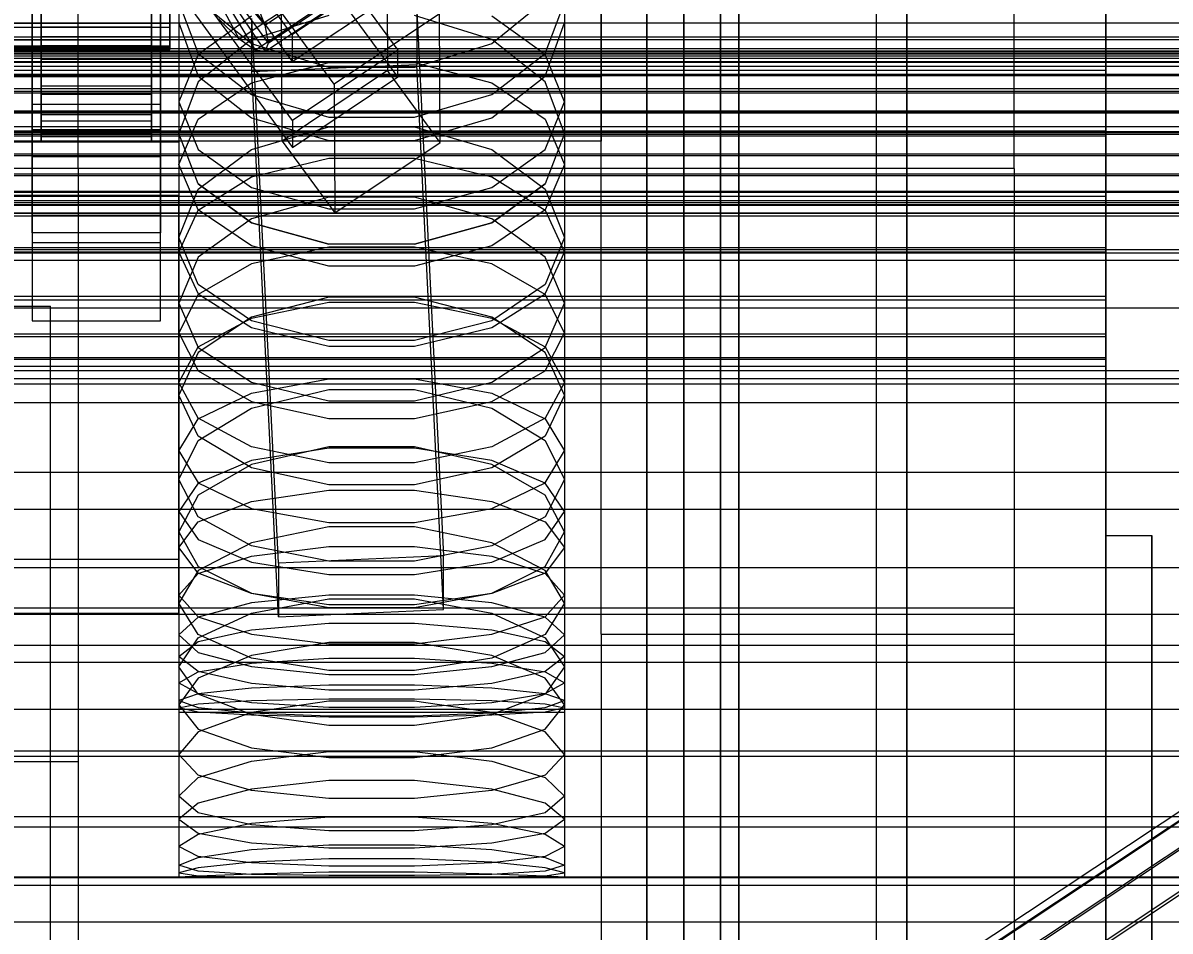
# Model space of a CAD drawing. Header units: millimetres. Extents: x -191664 to 191490, y -197311 to 10263.
# Drawn here: x 132 to 257, y -30673.1 to -30574.1 of the extents above; entities that cross this region are included whole.
import ezdxf

# ---------------------------------------------------------------- set-up
doc = ezdxf.new("R2010")
doc.units = ezdxf.units.MM
for name, color, linetype, lineweight in [('COTAS_USUARIO', 1, 'Continuous', 0), ('frontal_briquetadora', 7, 'Continuous', 0), ('frontal_C01', 7, 'Continuous', 0), ('frontal_C02', 7, 'Continuous', 0), ('frontal_C03', 7, 'Continuous', 0), ('frontal_C05-C03', 7, 'Continuous', 0), ('frontal_dos-mix', 7, 'Continuous', 0), ('frontal_mezcladora', 7, 'Continuous', 0), ('frontal_secador', 7, 'Continuous', 0)]:
    doc.layers.add(name, color=color, linetype=linetype, lineweight=lineweight)
doc.dimstyles.new('PLANTA_100', dxfattribs={"dimtxt": 250, "dimasz": 150, "dimexe": 150, "dimexo": 80, "dimgap": 100, "dimtad": 1, "dimtih": 1, "dimtoh": 1, "dimdec": 1, "dimdsep": 46, "dimcen": 0.09, "dimclrd": 1, "dimclre": 1, "dimclrt": 1, "dimadec": 0, "dimazin": 0, "dimtfac": 1, "dimtdec": 4, "dimtofl": 0, "dimtmove": 0, "dimatfit": 3, "dimfxl": 1, "dimtolj": 1, "dimtzin": 0, "dimarcsym": 0})

# ---------------------------------------------------------------- blocks, each defined once
blk = doc.blocks.new('*D104')
at = {"layer": 'COTAS_USUARIO', "color": 1, "lineweight": -2, "transparency": 16777216}
for p, q in [((1220, -30125), (1220, -29975)), ((100, -30275), (1370, -30275)), ((100, -30730), (1370, -30730)), ((1220, -30880), (1220, -31030))]:
    blk.add_line(p, q, dxfattribs=at)
at = {"layer": 'COTAS_USUARIO', "color": 1, "transparency": 16777216}
for points in [[(1195, -30125), (1245, -30125), (1220, -30275)], [(1195, -30880), (1245, -30880), (1220, -30730)]]:
    blk.add_solid(points, dxfattribs=at)
at = {"layer": 'Defpoints', "color": 0, "transparency": 16777216}
for p in [(20, -30275), (20, -30730), (1220, -30730)]:
    blk.add_point(p, dxfattribs=at)
blk = doc.blocks.new('*D105')
at = {"layer": 'COTAS_USUARIO', "color": 1, "lineweight": -2, "transparency": 16777216}
for p, q in [((1220, -30535), (1220, -30385)), ((100, -30685), (1370, -30685)), ((100, -30730), (1370, -30730)), ((1220, -30880), (1220, -31030))]:
    blk.add_line(p, q, dxfattribs=at)
at = {"layer": 'COTAS_USUARIO', "color": 1, "transparency": 16777216}
for points in [[(1195, -30535), (1245, -30535), (1220, -30685)], [(1195, -30880), (1245, -30880), (1220, -30730)]]:
    blk.add_solid(points, dxfattribs=at)
at = {"layer": 'Defpoints', "color": 0, "transparency": 16777216}
for p in [(20, -30685), (20, -30730), (1220, -30730)]:
    blk.add_point(p, dxfattribs=at)
blk = doc.blocks.new('*D112')
at = {"layer": 'COTAS_USUARIO', "color": 1, "lineweight": -2, "transparency": 16777216}
for p, q in [((1220, -30517.25), (1220, -30367.25)), ((100, -30667.25), (1370, -30667.25)), ((100, -30730), (1370, -30730)), ((1220, -30880), (1220, -31030))]:
    blk.add_line(p, q, dxfattribs=at)
at = {"layer": 'COTAS_USUARIO', "color": 1, "transparency": 16777216}
for points in [[(1195, -30517.25), (1245, -30517.25), (1220, -30667.25)], [(1195, -30880), (1245, -30880), (1220, -30730)]]:
    blk.add_solid(points, dxfattribs=at)
at = {"layer": 'Defpoints', "color": 0, "transparency": 16777216}
for p in [(20, -30667.25), (20, -30730), (1220, -30730)]:
    blk.add_point(p, dxfattribs=at)
blk = doc.blocks.new('*D113')
at = {"layer": 'COTAS_USUARIO', "color": 1, "lineweight": -2, "transparency": 16777216}
for p, q in [((1220, -30517.25), (1220, -30367.25)), ((100, -30667.25), (1370, -30667.25)), ((100, -30730), (1370, -30730)), ((1220, -30880), (1220, -31030))]:
    blk.add_line(p, q, dxfattribs=at)
at = {"layer": 'COTAS_USUARIO', "color": 1, "transparency": 16777216}
for points in [[(1195, -30517.25), (1245, -30517.25), (1220, -30667.25)], [(1195, -30880), (1245, -30880), (1220, -30730)]]:
    blk.add_solid(points, dxfattribs=at)
at = {"layer": 'Defpoints', "color": 0, "transparency": 16777216}
for p in [(20, -30667.25), (20, -30730), (1220, -30730)]:
    blk.add_point(p, dxfattribs=at)
blk = doc.blocks.new('*D114')
at = {"layer": 'COTAS_USUARIO', "color": 1, "lineweight": -2, "transparency": 16777216}
for p, q in [((1200, -30765), (1200, -30615)), ((80, -30915), (1350, -30915)), ((80, -31328.5), (1350, -31328.5)), ((1200, -31478.5), (1200, -31628.5))]:
    blk.add_line(p, q, dxfattribs=at)
at = {"layer": 'COTAS_USUARIO', "color": 1, "transparency": 16777216}
for points in [[(1175, -30765), (1225, -30765), (1200, -30915)], [(1175, -31478.5), (1225, -31478.5), (1200, -31328.5)]]:
    blk.add_solid(points, dxfattribs=at)
at = {"layer": 'Defpoints', "color": 0, "transparency": 16777216}
for p in [(0, -30915), (0, -31328.5), (1200, -31328.5)]:
    blk.add_point(p, dxfattribs=at)
blk = doc.blocks.new('*D120')
at = {"layer": 'COTAS_USUARIO', "color": 1, "lineweight": -2, "transparency": 16777216}
for p, q in [((1200, -30120), (1200, -29970)), ((80, -30270), (1350, -30270)), ((80, -30550), (1350, -30550)), ((1200, -30700), (1200, -30850))]:
    blk.add_line(p, q, dxfattribs=at)
at = {"layer": 'COTAS_USUARIO', "color": 1, "transparency": 16777216}
for points in [[(1175, -30120), (1225, -30120), (1200, -30270)], [(1175, -30700), (1225, -30700), (1200, -30550)]]:
    blk.add_solid(points, dxfattribs=at)
at = {"layer": 'Defpoints', "color": 0, "transparency": 16777216}
for p in [(0, -30270), (0, -30550), (1200, -30550)]:
    blk.add_point(p, dxfattribs=at)

msp = doc.modelspace()

# ---------------------------------------------------------------- linework, layer by layer
at = {"layer": 'frontal_briquetadora', "color": 9, "true_color": 0xb9c3c2}
for p, q in [((210, -30680), (210, -29820)), ((210, -30680), (210, -30260)), ((210, -30680), (210, -30305)), ((210, -30471), (210, -30680)), ((210, -30496), (210, -30680)), ((195, -30580), (195, -30530)), ((195, -30537), (195, -30587)), ((149, -30571.91), (149, -30586.19)), ((149, -30571.91), (151.08, -30577.46)), ((156.91, -30576.41), (151.08, -30571.68)), ((188.92, -30571.68), (183.09, -30576.41)), ((188.92, -30577.46), (191, -30571.91)), ((191, -30571.91), (191, -30586.19)), ((200, -30572.22), (200, -30584.8)), ((156.91, -30573.39), (151.08, -30577.55)), ((165.33, -30573.31), (156.91, -30575.93)), ((183.09, -30575.93), (174.67, -30573.31)), ((188.92, -30577.55), (183.09, -30573.39)), ((200, -30572.62), (200, -30585.18)), ((200, -30585.56), (200, -30573.03)), ((149, -30574.1), (151.08, -30579.92)), ((188.92, -30579.92), (191, -30574.1)), ((156.91, -30575.93), (151.08, -30580.56)), ((188.92, -30580.56), (183.09, -30575.93)), ((151.08, -30577.46), (156.91, -30581.91)), ((165.33, -30578.99), (156.91, -30576.41)), ((183.09, -30576.41), (174.67, -30578.99)), ((183.09, -30581.91), (188.92, -30577.46)), ((151.08, -30577.55), (149, -30582.73)), ((156.91, -30580.64), (165.33, -30578.44)), ((165.33, -30578.44), (174.67, -30578.44)), ((174.67, -30578.44), (183.09, -30580.64)), ((191, -30582.73), (188.92, -30577.55)), ((195, -30580), (-195, -30580)), ((151.08, -30579.92), (156.91, -30584.46)), ((174.67, -30578.99), (165.33, -30578.99)), ((183.09, -30584.46), (188.92, -30579.92)), ((195, -30587), (195, -30580)), ((151.08, -30580.56), (149, -30586.19)), ((151.08, -30584.6), (156.91, -30580.64)), ((183.09, -30580.64), (188.92, -30584.6)), ((191, -30586.19), (188.92, -30580.56)), ((156.91, -30581.91), (165.33, -30584.38)), ((174.67, -30584.38), (183.09, -30581.91)), ((149, -30582.73), (149, -30597.53)), ((149, -30582.73), (151.08, -30587.92)), ((188.92, -30587.92), (191, -30582.73)), ((191, -30582.73), (191, -30597.53)), ((149, -30589.54), (151.08, -30584.6)), ((156.91, -30584.46), (165.33, -30586.94)), ((165.33, -30584.38), (174.67, -30584.38)), ((174.67, -30586.94), (183.09, -30584.46)), ((188.92, -30584.6), (191, -30589.54)), ((200, -30584.8), (200, -30596.59)), ((151.08, -30591.66), (149, -30586.19)), ((156.91, -30587.91), (165.33, -30585.44)), ((165.33, -30585.44), (174.67, -30585.44)), ((174.67, -30585.44), (183.09, -30587.91)), ((191, -30586.19), (188.92, -30591.66)), ((200, -30585.18), (200, -30596.94)), ((200, -30597.3), (200, -30585.56)), ((195, -30587), (-195, -30587)), ((165.33, -30586.94), (174.67, -30586.94)), ((151.08, -30592.26), (156.91, -30587.91)), ((151.08, -30587.92), (156.91, -30592.08)), ((183.09, -30587.91), (188.92, -30592.26)), ((183.09, -30592.08), (188.92, -30587.92)), ((149, -30589.54), (149, -30604.67)), ((151.08, -30594.48), (149, -30589.54)), ((156.91, -30590.9), (165.33, -30588.87)), ((165.33, -30588.87), (174.67, -30588.87)), ((174.67, -30588.87), (183.09, -30590.9)), ((191, -30589.54), (188.92, -30594.48)), ((191, -30589.54), (191, -30604.67)), ((151.08, -30594.55), (156.91, -30590.9)), ((183.09, -30590.9), (188.92, -30594.55)), ((149, -30597.53), (151.08, -30592.26)), ((156.91, -30595.92), (151.08, -30591.66)), ((151.08, -30591.66), (156.91, -30595.91)), ((156.91, -30592.08), (165.33, -30594.39)), ((174.67, -30594.39), (183.09, -30592.08)), ((188.92, -30591.66), (183.09, -30595.92)), ((183.09, -30595.91), (188.92, -30591.66)), ((188.92, -30592.26), (191, -30597.53)), ((165.33, -30593.12), (156.91, -30595.48)), ((174.67, -30593.12), (165.33, -30593.12)), ((183.09, -30595.48), (174.67, -30593.12)), ((149, -30599.11), (151.08, -30594.55)), ((156.91, -30598.43), (151.08, -30594.48)), ((165.33, -30594.39), (174.67, -30594.39)), ((188.92, -30594.48), (183.09, -30598.43)), ((188.92, -30594.55), (191, -30599.11)), ((156.91, -30595.48), (151.08, -30599.64)), ((156.91, -30595.91), (165.33, -30598.23)), ((165.33, -30598.23), (156.91, -30595.92)), ((174.67, -30598.23), (183.09, -30595.91)), ((183.09, -30595.92), (174.67, -30598.23)), ((188.92, -30599.64), (183.09, -30595.48)), ((200, -30596.59), (200, -30607.55)), ((200, -30596.94), (200, -30607.88)), ((200, -30608.21), (200, -30597.3)), ((151.08, -30602.63), (149, -30597.53)), ((165.33, -30600.63), (156.91, -30598.43)), ((165.33, -30598.55), (156.91, -30600.4)), ((174.67, -30598.23), (165.33, -30598.23)), ((174.67, -30598.55), (165.33, -30598.55)), ((183.09, -30598.43), (174.67, -30600.63)), ((183.09, -30600.4), (174.67, -30598.55)), ((191, -30597.53), (188.92, -30602.63)), ((149, -30599.11), (149, -30614.7)), ((149, -30599.11), (151.08, -30603.67)), ((151.08, -30599.64), (149, -30604.67)), ((188.92, -30603.67), (191, -30599.11)), ((191, -30604.67), (188.92, -30599.64)), ((191, -30599.11), (191, -30614.7)), ((156.91, -30600.4), (151.08, -30603.74)), ((174.67, -30600.63), (165.33, -30600.63)), ((188.92, -30603.74), (183.09, -30600.4)), ((151.08, -30603.74), (149, -30607.9)), ((156.91, -30606.6), (151.08, -30602.63)), ((151.08, -30603.67), (156.91, -30607.32)), ((188.92, -30602.63), (183.09, -30606.6)), ((183.09, -30607.32), (188.92, -30603.67)), ((191, -30607.9), (188.92, -30603.74)), ((149, -30604.67), (151.08, -30609.51)), ((165.33, -30604), (156.91, -30606.19)), ((156.91, -30606.3), (165.33, -30604.56)), ((174.67, -30604), (165.33, -30604)), ((165.33, -30604.56), (174.67, -30604.56)), ((183.09, -30606.19), (174.67, -30604)), ((174.67, -30604.56), (183.09, -30606.3)), ((188.92, -30609.51), (191, -30604.67)), ((156.91, -30606.19), (151.08, -30610.05)), ((188.92, -30610.05), (183.09, -30606.19)), ((151.08, -30609.42), (156.91, -30606.3)), ((165.33, -30608.75), (156.91, -30606.6)), ((156.91, -30607.32), (165.33, -30609.35)), ((183.09, -30606.6), (174.67, -30608.75)), ((174.67, -30609.35), (183.09, -30607.32)), ((183.09, -30606.3), (188.92, -30609.42)), ((149, -30607.9), (149, -30623.91)), ((149, -30607.9), (151.08, -30612.06)), ((174.67, -30608.75), (165.33, -30608.75)), ((188.92, -30612.06), (191, -30607.9)), ((191, -30607.9), (191, -30623.91)), ((200, -30607.55), (200, -30617.66)), ((200, -30607.88), (200, -30617.96)), ((200, -30618.26), (200, -30608.21)), ((149, -30613.32), (151.08, -30609.42)), ((151.08, -30609.51), (156.91, -30613.27)), ((165.33, -30609.35), (174.67, -30609.35)), ((183.09, -30613.27), (188.92, -30609.51)), ((188.92, -30609.42), (191, -30613.32)), ((151.08, -30610.05), (149, -30614.7)), ((191, -30614.7), (188.92, -30610.05)), ((151.08, -30612.06), (156.91, -30615.4)), ((183.09, -30615.4), (188.92, -30612.06)), ((149, -30613.32), (149, -30629.59)), ((151.08, -30617.21), (149, -30613.32)), ((156.91, -30614.48), (165.33, -30612.93)), ((156.91, -30613.27), (165.33, -30615.31)), ((165.33, -30612.93), (174.67, -30612.93)), ((174.67, -30612.93), (183.09, -30614.48)), ((174.67, -30615.31), (183.09, -30613.27)), ((191, -30613.32), (188.92, -30617.21)), ((191, -30613.32), (191, -30629.59)), ((151.08, -30619.16), (149, -30614.7)), ((151.08, -30617.28), (156.91, -30614.48)), ((156.91, -30616.11), (165.33, -30614.08)), ((165.33, -30614.08), (174.67, -30614.08)), ((174.67, -30614.08), (183.09, -30616.11)), ((183.09, -30614.48), (188.92, -30617.28)), ((191, -30614.7), (188.92, -30619.16)), ((151.08, -30619.66), (156.91, -30616.11)), ((156.91, -30615.4), (165.33, -30617.26)), ((165.33, -30615.31), (174.67, -30615.31)), ((174.67, -30617.26), (183.09, -30615.4)), ((183.09, -30616.11), (188.92, -30619.66)), ((149, -30620.76), (151.08, -30617.28)), ((156.91, -30620.34), (151.08, -30617.21)), ((165.33, -30617.26), (174.67, -30617.26)), ((188.92, -30617.21), (183.09, -30620.34)), ((188.92, -30617.28), (191, -30620.76)), ((200, -30617.66), (200, -30626.89)), ((200, -30617.96), (200, -30627.16)), ((200, -30627.44), (200, -30618.26)), ((149, -30623.91), (151.08, -30619.66)), ((156.91, -30622.61), (151.08, -30619.16)), ((188.92, -30619.16), (183.09, -30622.61)), ((188.92, -30619.66), (191, -30623.91)), ((149, -30620.76), (149, -30637.39)), ((149, -30620.76), (151.08, -30624.25)), ((165.33, -30622.07), (156.91, -30620.34)), ((165.33, -30620.35), (156.91, -30622.26)), ((165.33, -30620.48), (156.91, -30621.84)), ((174.67, -30620.35), (165.33, -30620.35)), ((174.67, -30620.48), (165.33, -30620.48)), ((183.09, -30620.34), (174.67, -30622.07)), ((183.09, -30622.26), (174.67, -30620.35)), ((183.09, -30621.84), (174.67, -30620.48)), ((188.92, -30624.25), (191, -30620.76)), ((191, -30620.76), (191, -30637.39)), ((156.91, -30621.84), (151.08, -30624.3)), ((156.91, -30622.26), (151.08, -30625.6)), ((174.67, -30622.07), (165.33, -30622.07)), ((188.92, -30624.3), (183.09, -30621.84)), ((188.92, -30625.6), (183.09, -30622.26)), ((165.33, -30624.47), (156.91, -30622.61)), ((183.09, -30622.61), (174.67, -30624.47)), ((151.08, -30627.98), (149, -30623.91)), ((151.08, -30624.3), (149, -30627.37)), ((151.08, -30624.25), (156.91, -30627.04)), ((174.67, -30624.47), (165.33, -30624.47)), ((183.09, -30627.04), (188.92, -30624.25)), ((191, -30623.91), (188.92, -30627.98)), ((191, -30627.37), (188.92, -30624.3)), ((151.08, -30625.6), (149, -30629.59)), ((156.91, -30626.29), (165.33, -30625.05)), ((165.33, -30625.05), (174.67, -30625.05)), ((174.67, -30625.05), (183.09, -30626.29)), ((191, -30629.59), (188.92, -30625.6)), ((149, -30627.37), (149, -30644.32)), ((149, -30627.37), (151.08, -30630.44)), ((151.08, -30628.52), (156.91, -30626.29)), ((156.91, -30627.04), (165.33, -30628.6)), ((174.67, -30628.6), (183.09, -30627.04)), ((183.09, -30626.29), (188.92, -30628.52)), ((188.92, -30630.44), (191, -30627.37)), ((191, -30627.37), (191, -30644.32)), ((200, -30626.89), (200, -30635.22)), ((200, -30627.16), (200, -30635.46)), ((200, -30635.71), (200, -30627.44)), ((149, -30631.31), (151.08, -30628.52)), ((156.91, -30631.11), (151.08, -30627.98)), ((165.33, -30628.6), (174.67, -30628.6)), ((188.92, -30627.98), (183.09, -30631.11)), ((188.92, -30628.52), (191, -30631.31)), ((149, -30629.59), (151.08, -30633.39)), ((165.33, -30629.06), (156.91, -30630.79)), ((174.67, -30629.06), (165.33, -30629.06)), ((183.09, -30630.79), (174.67, -30629.06)), ((188.92, -30633.39), (191, -30629.59)), ((151.08, -30630.44), (156.91, -30632.9)), ((156.91, -30630.79), (151.08, -30633.81)), ((165.33, -30632.79), (156.91, -30631.11)), ((156.91, -30632.25), (165.33, -30631.2)), ((165.33, -30631.2), (174.67, -30631.2)), ((183.09, -30631.11), (174.67, -30632.79)), ((174.67, -30631.2), (183.09, -30632.25)), ((183.09, -30632.9), (188.92, -30630.44)), ((188.92, -30633.81), (183.09, -30630.79)), ((149, -30631.31), (149, -30648.45)), ((151.08, -30634.1), (149, -30631.31)), ((151.08, -30634.14), (156.91, -30632.25)), ((183.09, -30632.25), (188.92, -30634.14)), ((191, -30631.31), (188.92, -30634.1)), ((191, -30631.31), (191, -30648.45)), ((151.08, -30633.39), (156.91, -30636.3)), ((156.91, -30632.9), (165.33, -30634.27)), ((174.67, -30632.79), (165.33, -30632.79)), ((174.67, -30634.27), (183.09, -30632.9)), ((183.09, -30636.3), (188.92, -30633.39)), ((151.08, -30633.81), (149, -30637.39)), ((149, -30636.5), (151.08, -30634.14)), ((156.91, -30636.33), (151.08, -30634.1)), ((165.33, -30634.27), (174.67, -30634.27)), ((188.92, -30634.1), (183.09, -30636.33)), ((191, -30637.39), (188.92, -30633.81)), ((188.92, -30634.14), (191, -30636.5)), ((200, -30635.22), (200, -30642.62)), ((200, -30635.46), (200, -30642.83)), ((200, -30643.05), (200, -30635.71)), ((149, -30636.5), (149, -30653.88)), ((149, -30636.5), (151.08, -30638.86)), ((151.08, -30640.78), (149, -30637.39)), ((156.91, -30637.35), (151.08, -30638.89)), ((156.91, -30636.3), (165.33, -30637.86)), ((165.33, -30637.57), (156.91, -30636.33)), ((165.33, -30636.49), (156.91, -30637.35)), ((156.91, -30638.47), (165.33, -30636.92)), ((174.67, -30636.49), (165.33, -30636.49)), ((165.33, -30636.92), (174.67, -30636.92)), ((174.67, -30637.86), (183.09, -30636.3)), ((183.09, -30636.33), (174.67, -30637.57)), ((183.09, -30637.35), (174.67, -30636.49)), ((174.67, -30636.92), (183.09, -30638.47)), ((188.92, -30638.89), (183.09, -30637.35)), ((188.92, -30638.86), (191, -30636.5)), ((191, -30637.39), (188.92, -30640.78)), ((191, -30636.5), (191, -30653.88)), ((151.08, -30641.15), (156.91, -30638.47)), ((174.67, -30637.57), (165.33, -30637.57)), ((165.33, -30637.86), (174.67, -30637.86)), ((183.09, -30638.47), (188.92, -30641.15)), ((151.08, -30638.89), (149, -30640.82)), ((151.08, -30638.86), (156.91, -30640.75)), ((156.91, -30640.27), (165.33, -30639.54)), ((165.33, -30639.54), (174.67, -30639.54)), ((174.67, -30639.54), (183.09, -30640.27)), ((183.09, -30640.75), (188.92, -30638.86)), ((191, -30640.82), (188.92, -30638.89)), ((149, -30640.82), (149, -30658.41)), ((149, -30640.82), (151.08, -30642.74)), ((149, -30644.32), (151.08, -30641.15)), ((151.08, -30641.57), (156.91, -30640.27)), ((156.91, -30643.36), (151.08, -30640.78)), ((156.91, -30640.75), (165.33, -30641.8)), ((174.67, -30641.8), (183.09, -30640.75)), ((183.09, -30640.27), (188.92, -30641.57)), ((188.92, -30640.78), (183.09, -30643.36)), ((188.92, -30642.74), (191, -30640.82)), ((188.92, -30641.15), (191, -30644.32)), ((191, -30640.82), (191, -30658.41)), ((149, -30643.2), (151.08, -30641.57)), ((165.33, -30641.67), (156.91, -30643.1)), ((174.67, -30641.67), (165.33, -30641.67)), ((165.33, -30641.8), (174.67, -30641.8)), ((183.09, -30643.1), (174.67, -30641.67)), ((188.92, -30641.57), (191, -30643.2)), ((149, -30643.2), (149, -30660.91)), ((151.08, -30644.84), (149, -30643.2)), ((151.08, -30642.74), (156.91, -30644.28)), ((156.91, -30643.1), (151.08, -30645.56)), ((165.33, -30644.73), (156.91, -30643.36)), ((156.91, -30643.91), (165.33, -30643.38)), ((165.33, -30643.38), (174.67, -30643.38)), ((183.09, -30643.36), (174.67, -30644.73)), ((174.67, -30643.38), (183.09, -30643.91)), ((183.09, -30644.28), (188.92, -30642.74)), ((188.92, -30645.56), (183.09, -30643.1)), ((191, -30643.2), (188.92, -30644.84)), ((191, -30643.2), (191, -30660.91)), ((200, -30642.62), (200, -30649.07)), ((200, -30642.83), (200, -30649.26)), ((200, -30649.45), (200, -30643.05)), ((151.08, -30647.29), (149, -30644.32)), ((149, -30646.05), (151.08, -30644.86)), ((151.08, -30644.86), (156.91, -30643.91)), ((156.91, -30646.14), (151.08, -30644.84)), ((156.91, -30644.28), (165.33, -30645.14)), ((174.67, -30644.73), (165.33, -30644.73)), ((174.67, -30645.14), (183.09, -30644.28)), ((183.09, -30643.91), (188.92, -30644.86)), ((188.92, -30644.84), (183.09, -30646.14)), ((191, -30644.32), (188.92, -30647.29)), ((188.92, -30644.86), (191, -30646.05)), ((151.08, -30645.56), (149, -30648.45)), ((149, -30646.05), (149, -30663.89)), ((149, -30646.05), (151.08, -30647.24)), ((165.33, -30646.87), (156.91, -30646.14)), ((165.33, -30645.14), (174.67, -30645.14)), ((183.09, -30646.14), (174.67, -30646.87)), ((191, -30648.45), (188.92, -30645.56)), ((188.92, -30647.24), (191, -30646.05)), ((191, -30646.05), (191, -30663.89)), ((151.08, -30647.25), (149, -30648)), ((156.91, -30646.66), (151.08, -30647.25)), ((151.08, -30647.24), (156.91, -30648.19)), ((156.91, -30649.53), (151.08, -30647.29)), ((165.33, -30646.33), (156.91, -30646.66)), ((174.67, -30646.33), (165.33, -30646.33)), ((174.67, -30646.87), (165.33, -30646.87)), ((183.09, -30646.66), (174.67, -30646.33)), ((188.92, -30647.25), (183.09, -30646.66)), ((183.09, -30648.19), (188.92, -30647.24)), ((188.92, -30647.29), (183.09, -30649.53)), ((191, -30648), (188.92, -30647.25)), ((149, -30648), (149, -30665.94)), ((149, -30648), (151.08, -30648.74)), ((149, -30648.8), (151.08, -30648.35)), ((149, -30648.45), (151.08, -30651.13)), ((151.08, -30648.35), (156.91, -30647.99)), ((151.08, -30648.74), (156.91, -30649.34)), ((156.91, -30647.99), (165.33, -30647.79)), ((165.33, -30648.07), (156.91, -30649.3)), ((156.91, -30648.19), (165.33, -30648.72)), ((165.33, -30647.79), (174.67, -30647.79)), ((174.67, -30648.07), (165.33, -30648.07)), ((165.33, -30648.72), (174.67, -30648.72)), ((174.67, -30647.79), (183.09, -30647.99)), ((183.09, -30649.3), (174.67, -30648.07)), ((174.67, -30648.72), (183.09, -30648.19)), ((183.09, -30647.99), (188.92, -30648.35)), ((183.09, -30649.34), (188.92, -30648.74)), ((188.92, -30648.74), (191, -30648)), ((188.92, -30648.35), (191, -30648.8)), ((188.92, -30651.13), (191, -30648.45)), ((191, -30648), (191, -30665.94)), ((149, -30648.8), (149, -30666.78)), ((151.08, -30649.25), (149, -30648.8)), ((149, -30649.25), (149, -30667.25)), ((149, -30649.25), (151.08, -30649.25)), ((151.08, -30649.25), (156.91, -30649.25)), ((156.91, -30649.6), (151.08, -30649.25)), ((156.91, -30649.3), (151.08, -30651.42)), ((156.91, -30649.25), (165.33, -30649.25)), ((156.91, -30649.34), (165.33, -30649.67)), ((165.33, -30650.71), (156.91, -30649.53)), ((165.33, -30649.8), (156.91, -30649.6)), ((165.33, -30649.25), (174.67, -30649.25)), ((165.33, -30649.67), (174.67, -30649.67)), ((174.67, -30649.8), (165.33, -30649.8)), ((174.67, -30649.25), (183.09, -30649.25)), ((174.67, -30649.67), (183.09, -30649.34)), ((183.09, -30649.53), (174.67, -30650.71)), ((183.09, -30649.6), (174.67, -30649.8)), ((183.09, -30649.25), (188.92, -30649.25)), ((188.92, -30649.25), (183.09, -30649.6)), ((188.92, -30651.42), (183.09, -30649.3)), ((191, -30648.8), (188.92, -30649.25)), ((188.92, -30649.25), (191, -30649.25)), ((191, -30648.8), (191, -30666.78)), ((191, -30649.25), (191, -30667.25)), ((200, -30649.07), (200, -30654.57)), ((200, -30649.26), (200, -30654.73)), ((200, -30654.88), (200, -30649.45)), ((151.08, -30651.13), (156.91, -30653.14)), ((174.67, -30650.71), (165.33, -30650.71)), ((183.09, -30653.14), (188.92, -30651.13)), ((151.08, -30651.42), (149, -30653.88)), ((191, -30653.88), (188.92, -30651.42)), ((156.91, -30653.14), (165.33, -30654.2)), ((156.91, -30654.61), (165.33, -30653.56)), ((165.33, -30653.56), (174.67, -30653.56)), ((174.67, -30654.2), (183.09, -30653.14)), ((174.67, -30653.56), (183.09, -30654.61)), ((151.08, -30656.14), (149, -30653.88)), ((151.08, -30656.38), (156.91, -30654.61)), ((165.33, -30654.2), (174.67, -30654.2)), ((183.09, -30654.61), (188.92, -30656.38)), ((191, -30653.88), (188.92, -30656.14)), ((200, -30654.57), (200, -30659.1)), ((200, -30654.73), (200, -30659.22)), ((200, -30659.35), (200, -30654.88)), ((156.91, -30657.8), (151.08, -30656.14)), ((188.92, -30656.14), (183.09, -30657.8)), ((149, -30658.41), (151.08, -30656.38)), ((165.33, -30656.72), (156.91, -30657.64)), ((174.67, -30656.72), (165.33, -30656.72)), ((183.09, -30657.64), (174.67, -30656.72)), ((188.92, -30656.38), (191, -30658.41)), ((151.08, -30660.23), (149, -30658.41)), ((156.91, -30657.64), (151.08, -30659.18)), ((165.33, -30658.67), (156.91, -30657.8)), ((174.67, -30658.67), (165.33, -30658.67)), ((183.09, -30657.8), (174.67, -30658.67)), ((188.92, -30659.18), (183.09, -30657.64)), ((191, -30658.41), (188.92, -30660.23)), ((151.08, -30659.18), (149, -30660.91)), ((191, -30660.91), (188.92, -30659.18)), ((200, -30659.1), (200, -30662.63)), ((200, -30659.22), (200, -30662.73)), ((200, -30662.82), (200, -30659.35)), ((149, -30660.91), (151.08, -30662.44)), ((156.91, -30661.54), (151.08, -30660.23)), ((165.33, -30660.69), (156.91, -30661.41)), ((174.67, -30660.69), (165.33, -30660.69)), ((183.09, -30661.41), (174.67, -30660.69)), ((188.92, -30660.23), (183.09, -30661.54)), ((188.92, -30662.44), (191, -30660.91)), ((156.91, -30661.41), (151.08, -30662.6)), ((151.08, -30662.44), (156.91, -30663.51)), ((165.33, -30662.21), (156.91, -30661.54)), ((174.67, -30662.21), (165.33, -30662.21)), ((183.09, -30661.54), (174.67, -30662.21)), ((188.92, -30662.6), (183.09, -30661.41)), ((183.09, -30663.51), (188.92, -30662.44)), ((151.08, -30662.6), (149, -30663.89)), ((156.91, -30663.51), (165.33, -30664.05)), ((156.91, -30664.25), (165.33, -30663.73)), ((165.33, -30663.73), (174.67, -30663.73)), ((174.67, -30664.05), (183.09, -30663.51)), ((174.67, -30663.73), (183.09, -30664.25)), ((191, -30663.89), (188.92, -30662.6)), ((200, -30662.63), (200, -30665.17)), ((200, -30662.73), (200, -30665.24)), ((200, -30665.3), (200, -30662.82)), ((151.08, -30664.98), (149, -30663.89)), ((151.08, -30665.09), (156.91, -30664.25)), ((156.91, -30665.7), (151.08, -30664.98)), ((165.33, -30664.05), (174.67, -30664.05)), ((183.09, -30664.25), (188.92, -30665.09)), ((188.92, -30664.98), (183.09, -30665.7)), ((191, -30663.89), (188.92, -30664.98)), ((149, -30665.94), (151.08, -30665.09)), ((151.08, -30666.58), (149, -30665.94)), ((151.08, -30666.22), (149, -30666.78)), ((156.91, -30665.63), (151.08, -30666.22)), ((165.33, -30665.24), (156.91, -30665.63)), ((165.33, -30666.04), (156.91, -30665.7)), ((174.67, -30665.24), (165.33, -30665.24)), ((174.67, -30666.04), (165.33, -30666.04)), ((183.09, -30665.63), (174.67, -30665.24)), ((183.09, -30665.7), (174.67, -30666.04)), ((188.92, -30666.22), (183.09, -30665.63)), ((188.92, -30665.09), (191, -30665.94)), ((191, -30665.94), (188.92, -30666.58)), ((191, -30666.78), (188.92, -30666.22)), ((200, -30665.17), (200, -30666.71)), ((200, -30665.24), (200, -30666.75)), ((200, -30666.78), (200, -30665.3)), ((149, -30666.78), (151.08, -30667.12)), ((151.08, -30667.14), (149, -30667.25)), ((156.91, -30666.94), (151.08, -30666.58)), ((156.91, -30666.91), (151.08, -30667.14)), ((151.08, -30667.12), (156.91, -30667.24)), ((165.33, -30666.72), (156.91, -30666.91)), ((165.33, -30667.08), (156.91, -30666.94)), ((156.91, -30667.24), (165.33, -30667.25)), ((174.67, -30666.72), (165.33, -30666.72)), ((174.67, -30667.08), (165.33, -30667.08)), ((165.33, -30667.25), (174.67, -30667.25)), ((183.09, -30666.91), (174.67, -30666.72)), ((183.09, -30666.94), (174.67, -30667.08)), ((174.67, -30667.25), (183.09, -30667.24)), ((188.92, -30666.58), (183.09, -30666.94)), ((188.92, -30667.14), (183.09, -30666.91)), ((183.09, -30667.24), (188.92, -30667.12)), ((188.92, -30667.12), (191, -30666.78)), ((191, -30667.25), (188.92, -30667.14)), ((200, -30666.71), (200, -30667.25)), ((200, -30666.75), (200, -30667.25)), ((200, -30667.25), (200, -30666.78))]:
    msp.add_line(p, q, dxfattribs=at)
at = {"layer": 'frontal_briquetadora', "color": 8, "true_color": 0x728089}
for p, q in [((200, -30698), (200, -30454.15)), ((204, -30454.15), (204, -30698)), ((204, -30719.29), (204, -30492.29))]:
    msp.add_line(p, q, dxfattribs=at)
at = {"layer": 'frontal_briquetadora', "color": 254, "true_color": 0xd5dbd6}
for p, q in [((200, -30722), (200, -30478.15)), ((200, -30483.29), (200, -30727.14))]:
    msp.add_line(p, q, dxfattribs=at)
at = {"layer": 'frontal_briquetadora', "color": 250, "true_color": 0x30373b}
for p, q in [((200, -30715.65), (200, -30483.29)), ((200, -30489.72), (200, -30722.08))]:
    msp.add_line(p, q, dxfattribs=at)
at = {"layer": 'frontal_briquetadora', "color": 252, "true_color": 0x77858c}
for p, q in [((200, -30716.72), (200, -30489.72)), ((200, -30492.29), (200, -30719.29))]:
    msp.add_line(p, q, dxfattribs=at)
at = {"layer": 'frontal_briquetadora', "color": 8, "true_color": 0x64747c}
for p, q in [((200, -30492.29), (200, -30713.16)), ((208, -30713.16), (208, -30492.29)), ((200, -30718.3), (200, -30497.43)), ((208, -30497.43), (208, -30718.3))]:
    msp.add_line(p, q, dxfattribs=at)
at = {"layer": 'frontal_C01', "color": 251, "true_color": 0x586d65}
for p, q in [((250, -31735.76), (250, -28680.37)), ((250, -28685.1), (250, -31740.5))]:
    msp.add_line(p, q, dxfattribs=at)
at = {"layer": 'frontal_C01', "color": 139, "true_color": 0x345e4e}
for p, q in [((228.3, -30675.19), (228.3, -30363.01)), ((228.3, -30368.7), (228.3, -30680.88))]:
    msp.add_line(p, q, dxfattribs=at)
at = {"layer": 'frontal_C01', "color": 139, "true_color": 0x354b57}
for p, q in [((450, -30578.86), (-450, -30578.86)), ((450, -30599.21), (-450, -30599.21)), ((-450, -30612.02), (450, -30612.02))]:
    msp.add_line(p, q, dxfattribs=at)
at = {"layer": 'frontal_C01', "color": 252, "true_color": 0x83939a}
for p, q in [((146.87, -30733.84), (331.18, -30611.5)), ((148.32, -30733.84), (332.63, -30611.51)), ((146.38, -30735.27), (330.69, -30612.94)), ((150.63, -30735.29), (334.94, -30612.96)), ((146.89, -30738.04), (331.2, -30615.71)), ((153.64, -30738.08), (337.95, -30615.75)), ((148.35, -30741.97), (332.66, -30619.64))]:
    msp.add_line(p, q, dxfattribs=at)
at = {"layer": 'frontal_C02', "color": 251, "true_color": 0x586d65}
for p, q in [((250, -31767.54), (250, -28976.99)), ((250, -28981.77), (250, -31772.31))]:
    msp.add_line(p, q, dxfattribs=at)
at = {"layer": 'frontal_C02', "color": 139, "true_color": 0x345e4e}
for p, q in [((228.3, -30756.94), (228.3, -30472.12)), ((228.3, -30477.86), (228.3, -30762.68))]:
    msp.add_line(p, q, dxfattribs=at)
at = {"layer": 'frontal_C02', "color": 139, "true_color": 0x354b57}
for p, q in [((161.34, -30575.42), (133.81, -30537.83)), ((133, -30585.78), (133, -30539.87)), ((145.32, -30539.5), (172.85, -30577.09)), ((147, -30539.87), (147, -30585.78)), ((133.82, -30540.75), (161.35, -30578.34)), ((172.86, -30580.01), (145.33, -30542.42)), ((133, -30542.8), (133, -30588.7)), ((147, -30588.7), (147, -30542.8)), ((161.38, -30584.77), (133.85, -30547.18)), ((133, -30595.13), (133, -30549.23)), ((147, -30549.23), (147, -30595.13)), ((133.86, -30550.1), (161.39, -30587.69)), ((133, -30552.15), (133, -30598.05)), ((147, -30598.05), (147, -30552.15)), ((171.66, -30565.29), (171.72, -30579.32)), ((172.81, -30567.74), (161.34, -30575.42)), ((161.35, -30578.34), (172.82, -30570.66)), ((156.96, -30579.47), (156.96, -30573.62)), ((159.83, -30633), (156.96, -30573.62)), ((160.25, -30587.01), (160.19, -30572.98)), ((165.93, -30580.81), (160.19, -30572.98)), ((177.39, -30573.12), (165.93, -30580.81)), ((174.94, -30572.83), (174.94, -30578.68)), ((174.94, -30572.83), (177.81, -30632.21)), ((177.45, -30587.15), (177.39, -30573.12)), ((161.34, -30575.42), (161.35, -30578.34)), ((172.85, -30577.09), (161.38, -30584.77)), ((172.86, -30580.01), (172.85, -30577.09)), ((174.94, -30578.68), (156.96, -30579.47)), ((177.81, -30638.05), (174.94, -30578.68)), ((159.83, -30638.85), (156.96, -30579.47)), ((171.72, -30579.32), (160.25, -30587.01)), ((177.45, -30587.15), (171.72, -30579.32)), ((161.39, -30587.69), (172.86, -30580.01)), ((165.93, -30580.81), (165.98, -30594.84)), ((133, -30597.02), (133, -30582.99)), ((133, -30582.99), (147, -30582.99)), ((133, -30592.55), (133, -30582.99)), ((147, -30582.99), (147, -30597.02)), ((147, -30582.99), (147, -30592.55)), ((161.38, -30584.77), (161.39, -30587.69)), ((147, -30585.78), (133, -30585.78)), ((133, -30585.78), (133, -30588.7)), ((147, -30588.7), (147, -30585.78)), ((131, -30587.08), (149, -30587.08)), ((149, -30587.08), (149, -30592.93)), ((149, -30587.08), (149, -30632.6)), ((160.25, -30587.01), (165.98, -30594.84)), ((165.98, -30594.84), (177.45, -30587.15)), ((133, -30588.7), (147, -30588.7)), ((149, -30592.93), (131, -30592.93)), ((147, -30592.55), (133, -30592.55)), ((133, -30592.55), (133, -30606.58)), ((147, -30606.58), (147, -30592.55)), ((149, -30638.45), (149, -30592.93)), ((147, -30595.13), (133, -30595.13)), ((133, -30595.13), (133, -30598.05)), ((147, -30598.05), (147, -30595.13)), ((147, -30597.02), (133, -30597.02)), ((133, -30597.02), (133, -30606.58)), ((147, -30606.58), (147, -30597.02)), ((133, -30598.05), (147, -30598.05)), ((133, -30606.58), (147, -30606.58)), ((-450, -30615.49), (450, -30615.49)), ((450, -30627.18), (-450, -30627.18)), ((-425, -30627.14), (425, -30627.14)), ((177.81, -30632.21), (159.83, -30633)), ((177.81, -30638.05), (177.81, -30632.21)), ((149, -30632.6), (131, -30632.6)), ((149, -30638.45), (149, -30632.6)), ((159.83, -30633), (159.83, -30638.85)), ((425, -30638.62), (-425, -30638.62)), ((131, -30638.45), (149, -30638.45)), ((159.83, -30638.85), (177.81, -30638.05)), ((425, -30641.99), (-425, -30641.99)), ((450, -30648.96), (-450, -30648.96)), ((-425, -30653.47), (425, -30653.47)), ((-450, -30660.65), (450, -30660.65))]:
    msp.add_line(p, q, dxfattribs=at)
at = {"layer": 'frontal_C02', "color": 155, "true_color": 0x617580}
for p, q in [((151.5, -30568.27), (155.57, -30575.88)), ((152.83, -30567.56), (158.37, -30574.36)), ((153.01, -30568.48), (158.74, -30576.31)), ((158.37, -30574.36), (168.2, -30567.78)), ((152.32, -30568.85), (157.29, -30577.09)), ((152.83, -30568.92), (158.38, -30577.24)), ((155.57, -30575.88), (165.4, -30569.29)), ((158.74, -30576.31), (168.57, -30569.72)), ((157.29, -30577.09), (167.12, -30570.51)), ((158.38, -30577.24), (168.21, -30570.65)), ((134, -30574.15), (134, -30572.23)), ((134, -30572.23), (134, -30576.93)), ((134, -30572.28), (134, -30576.93)), ((146, -30576.93), (146, -30572.23)), ((146, -30572.23), (146, -30574.15)), ((146, -30576.93), (146, -30572.28)), ((157.27, -30571.54), (158.37, -30574.36)), ((134, -30572.78), (134, -30578.07)), ((134, -30572.78), (134, -30574.59)), ((134, -30578.07), (134, -30573.56)), ((146, -30578.07), (146, -30572.78)), ((146, -30574.59), (146, -30572.78)), ((146, -30573.56), (146, -30578.07)), ((155.57, -30575.88), (153.31, -30573.68)), ((134, -30575.64), (134, -30574.15)), ((134, -30574.15), (134, -30580.97)), ((146, -30574.15), (134, -30574.15)), ((134, -30574.59), (134, -30581.9)), ((146, -30574.59), (134, -30574.59)), ((134, -30574.59), (134, -30575.95)), ((146, -30580.97), (146, -30574.15)), ((146, -30574.15), (146, -30575.64)), ((146, -30581.9), (146, -30574.59)), ((146, -30575.95), (146, -30574.59)), ((158.37, -30574.36), (158.74, -30576.31)), ((134, -30576.61), (134, -30575.64)), ((134, -30575.64), (134, -30584.12)), ((146, -30575.64), (134, -30575.64)), ((134, -30575.95), (134, -30584.78)), ((146, -30575.95), (134, -30575.95)), ((134, -30575.95), (134, -30576.78)), ((146, -30584.12), (146, -30575.64)), ((146, -30575.64), (146, -30576.61)), ((146, -30584.78), (146, -30575.95)), ((146, -30576.78), (146, -30575.95)), ((157.29, -30577.09), (155.57, -30575.88)), ((134, -30577), (134, -30576.61)), ((134, -30576.61), (134, -30586.18)), ((146, -30576.61), (134, -30576.61)), ((134, -30576.78), (134, -30586.52)), ((146, -30576.78), (134, -30576.78)), ((134, -30576.78), (134, -30577)), ((134, -30576.93), (134, -30580.97)), ((134, -30576.93), (146, -30576.93)), ((134, -30577), (134, -30587)), ((146, -30577), (134, -30577)), ((146, -30586.18), (146, -30576.61)), ((146, -30576.61), (146, -30577)), ((146, -30586.52), (146, -30576.78)), ((146, -30577), (146, -30576.78)), ((146, -30580.97), (146, -30576.93)), ((146, -30587), (146, -30577)), ((158.38, -30577.24), (157.29, -30577.09)), ((158.74, -30576.31), (158.38, -30577.24)), ((134, -30578.07), (146, -30578.07)), ((134, -30581.9), (134, -30578.07)), ((146, -30578.07), (146, -30581.9)), ((134, -30580.97), (134, -30584.12)), ((134, -30580.97), (146, -30580.97)), ((146, -30584.12), (146, -30580.97)), ((134, -30581.9), (146, -30581.9)), ((134, -30584.78), (134, -30581.9)), ((146, -30581.9), (146, -30584.78)), ((134, -30584.12), (134, -30586.18)), ((134, -30584.12), (146, -30584.12)), ((134, -30584.78), (146, -30584.78)), ((134, -30586.52), (134, -30584.78)), ((146, -30586.18), (146, -30584.12)), ((146, -30584.78), (146, -30586.52)), ((134, -30586.18), (134, -30587)), ((134, -30586.18), (146, -30586.18)), ((146, -30587), (146, -30586.18)), ((134, -30586.52), (146, -30586.52)), ((134, -30587), (134, -30586.52)), ((134, -30587), (146, -30587)), ((146, -30586.52), (146, -30587))]:
    msp.add_line(p, q, dxfattribs=at)
at = {"layer": 'frontal_C02', "color": 9, "true_color": 0xbac6cb}
for p, q in [((148, -30574.15), (148, -30572.23)), ((148, -30572.78), (148, -30574.59)), ((-148, -30574.15), (148, -30574.15)), ((-148, -30574.59), (148, -30574.59)), ((148, -30575.64), (148, -30574.15)), ((148, -30574.59), (148, -30575.95)), ((-148, -30575.64), (148, -30575.64)), ((-148, -30575.95), (148, -30575.95)), ((148, -30576.61), (148, -30575.64)), ((148, -30575.95), (148, -30576.78)), ((-148, -30576.61), (148, -30576.61)), ((-148, -30576.78), (148, -30576.78)), ((-148, -30577), (148, -30577)), ((148, -30577), (148, -30576.61)), ((148, -30576.78), (148, -30577))]:
    msp.add_line(p, q, dxfattribs=at)
at = {"layer": 'frontal_C03', "color": 251, "true_color": 0x586d65}
for p, q in [((250, -31246.31), (250, -28596.31)), ((250, -28601.12), (250, -31251.12))]:
    msp.add_line(p, q, dxfattribs=at)
at = {"layer": 'frontal_C03', "color": 139, "true_color": 0x345e4e}
for p, q in [((250, -30689.74), (250, -30425.81)), ((250, -30431.59), (250, -30695.51))]:
    msp.add_line(p, q, dxfattribs=at)
at = {"layer": 'frontal_C03', "color": 252, "true_color": 0x83939a}
for p, q in [((250, -30579.31), (250, -30573.21)), ((250, -30573.69), (250, -30579.84)), ((250, -30579.31), (-250, -30579.31)), ((-250, -30579.84), (250, -30579.84)), ((250, -30585.88), (250, -30579.31)), ((250, -30579.84), (250, -30586.43)), ((-250, -30585.88), (250, -30585.88)), ((250, -30592.46), (250, -30585.88)), ((-250, -30586.43), (250, -30586.43)), ((250, -30586.43), (250, -30592.99)), ((-250, -30592.46), (250, -30592.46)), ((250, -30598.61), (250, -30592.46)), ((-250, -30592.99), (250, -30592.99)), ((250, -30592.99), (250, -30599.09)), ((-250, -30598.61), (250, -30598.61)), ((250, -30603.92), (250, -30598.61)), ((-250, -30599.09), (250, -30599.09)), ((250, -30599.09), (250, -30604.31)), ((-250, -30603.92), (250, -30603.92)), ((-250, -30604.31), (250, -30604.31)), ((250, -30608.01), (250, -30603.92)), ((250, -30604.31), (250, -30608.29)), ((-250, -30608.01), (250, -30608.01)), ((-250, -30608.29), (250, -30608.29)), ((250, -30610.61), (250, -30608.01)), ((250, -30608.29), (250, -30610.76)), ((-250, -30610.61), (250, -30610.61)), ((-250, -30610.76), (250, -30610.76)), ((250, -30611.55), (250, -30610.61)), ((250, -30610.76), (250, -30611.55)), ((-250, -30611.55), (250, -30611.55))]:
    msp.add_line(p, q, dxfattribs=at)
at = {"layer": 'frontal_C03', "color": 139, "true_color": 0x354b57}
msp.add_line((-450, -30575.91), (450, -30575.91), dxfattribs=at)
at = {"layer": 'frontal_C03', "color": 9, "true_color": 0xbac6cb}
for p, q in [((-450, -30577.15), (450, -30577.15)), ((-450, -30577.43), (450, -30577.43)), ((-450, -30577.48), (450, -30577.48)), ((-450, -30578.31), (450, -30578.31)), ((-450, -30578.41), (450, -30578.41)), ((-450, -30579.72), (450, -30579.72)), ((-450, -30579.86), (450, -30579.86)), ((-450, -30581.57), (450, -30581.57)), ((-450, -30581.74), (450, -30581.74)), ((450, -30583.73), (-450, -30583.73)), ((-450, -30583.92), (450, -30583.92)), ((-450, -30586.05), (450, -30586.05)), ((-450, -30586.25), (450, -30586.25)), ((-450, -30588.39), (450, -30588.39)), ((-450, -30588.58), (450, -30588.58)), ((-450, -30590.57), (450, -30590.57)), ((-450, -30590.74), (450, -30590.74)), ((-450, -30592.45), (450, -30592.45)), ((-450, -30592.58), (450, -30592.58)), ((-450, -30593.9), (450, -30593.9)), ((-450, -30593.99), (450, -30593.99)), ((-450, -30594.82), (450, -30594.82)), ((-450, -30594.87), (450, -30594.87)), ((-450, -30595.15), (450, -30595.15))]:
    msp.add_line(p, q, dxfattribs=at)
at = {"layer": 'frontal_C05-C03', "color": 252, "true_color": 0x89969c}
for p, q in [((250, -30730), (250, -30630)), ((250, -30630), (250, -30795.33)), ((250, -30630), (255, -30630)), ((255, -30795.33), (255, -30630)), ((255, -30630), (255, -30730))]:
    msp.add_line(p, q, dxfattribs=at)
at = {"layer": 'frontal_dos-mix', "color": 139, "true_color": 0x344b58}
msp.add_line((225, -31980), (225, -29282.5), dxfattribs=at)
at = {"layer": 'frontal_mezcladora', "color": 250, "true_color": 0x33393d}
for p, q in [((138, -30590), (138, -30525.35)), ((240, -30590), (240, -30542.1)), ((240, -30590), (-420, -30590)), ((138, -30590), (130, -30590)), ((138, -30590), (138, -30654.65)), ((240, -30590), (240, -30637.9)), ((-420, -30637.9), (240, -30637.9)), ((240, -30637.9), (240, -30681.11)), ((130, -30654.65), (138, -30654.65)), ((138, -30654.65), (138, -30709.47))]:
    msp.add_line(p, q, dxfattribs=at)
at = {"layer": 'frontal_mezcladora', "color": 129, "true_color": 0x304542}
for p, q in [((195, -30590), (195, -30539.23)), ((240, -30590), (240, -30539.23)), ((195, -30640.77), (195, -30590)), ((240, -30590), (195, -30590)), ((240, -30590), (240, -30640.77)), ((195, -30640.77), (195, -30686.57)), ((195, -30640.77), (240, -30640.77)), ((240, -30640.77), (240, -30686.57))]:
    msp.add_line(p, q, dxfattribs=at)
at = {"layer": 'frontal_mezcladora', "color": 251, "true_color": 0x64686b}
msp.add_line((-315, -30600), (315, -30600), dxfattribs=at)
at = {"layer": 'frontal_secador', "color": 253, "true_color": 0xa4b0b5}
for p, q in [((1250, -30574.14), (-1250, -30574.14)), ((1320, -30575.66), (-1320, -30575.66)), ((1320, -30576.93), (-1320, -30576.93)), ((1250, -30577.29), (-1250, -30577.29)), ((1320, -30577.73), (-1320, -30577.73)), ((1320, -30578), (-1320, -30578)), ((1250, -30578), (-1250, -30578)), ((1250, -30581.31), (-1250, -30581.31)), ((1250, -30583.86), (-1250, -30583.86)), ((1250, -30585.45), (-1250, -30585.45)), ((1250, -30586), (-1250, -30586)), ((1360, -30593.5), (-1360, -30593.5)), ((1250, -30593.75), (-1250, -30593.75)), ((1360, -30594.86), (-1360, -30594.86)), ((1360, -30598.86), (-1360, -30598.86)), ((1360, -30605.22), (-1360, -30605.22)), ((1360, -30613.5), (-1360, -30613.5)), ((1250, -30612.92), (-1250, -30612.92)), ((1360, -30623.15), (-1360, -30623.15)), ((-1360, -30633.5), (1360, -30633.5)), ((-1250, -30633.5), (1250, -30633.5)), ((1360, -30643.85), (-1360, -30643.85)), ((1360, -30653.5), (-1360, -30653.5)), ((1250, -30654.08), (-1250, -30654.08)), ((1360, -30661.78), (-1360, -30661.78)), ((1360, -30668.14), (-1360, -30668.14)), ((1360, -30672.14), (-1360, -30672.14))]:
    msp.add_line(p, q, dxfattribs=at)
at = {"layer": 'frontal_secador', "color": 142, "true_color": 0x159eb4}
for p in [(-135, -30605), (135, -30895)]:
    msp.add_line(p, (135, -30605), dxfattribs=at)

# ---------------------------------------------------------------- dimensions: what is measured, and where the dimension line sits
at = {"layer": 'COTAS_USUARIO'}
for p1, p2, picture, middle in [((0, -30270), (0, -30550), '*D120', (1200, -30410)), ((20, -30275), (20, -30730), '*D104', (1220, -30502.5)), ((20, -30667.25), (20, -30730), '*D112', (1220, -30698.625)), ((20, -30667.25), (20, -30730), '*D113', (1220, -30698.625)), ((20, -30685), (20, -30730), '*D105', (1220, -30707.5)), ((0, -30915), (0, -31328.5), '*D114', (1200, -31121.75))]:
    dim = msp.add_aligned_dim(p1=p1, p2=p2, distance=1200, dimstyle='PLANTA_100', dxfattribs=at)
    dim.commit()
    dim.dimension.update_dxf_attribs({"geometry": picture, "text_midpoint": middle})

doc.saveas('drawing.dxf')
